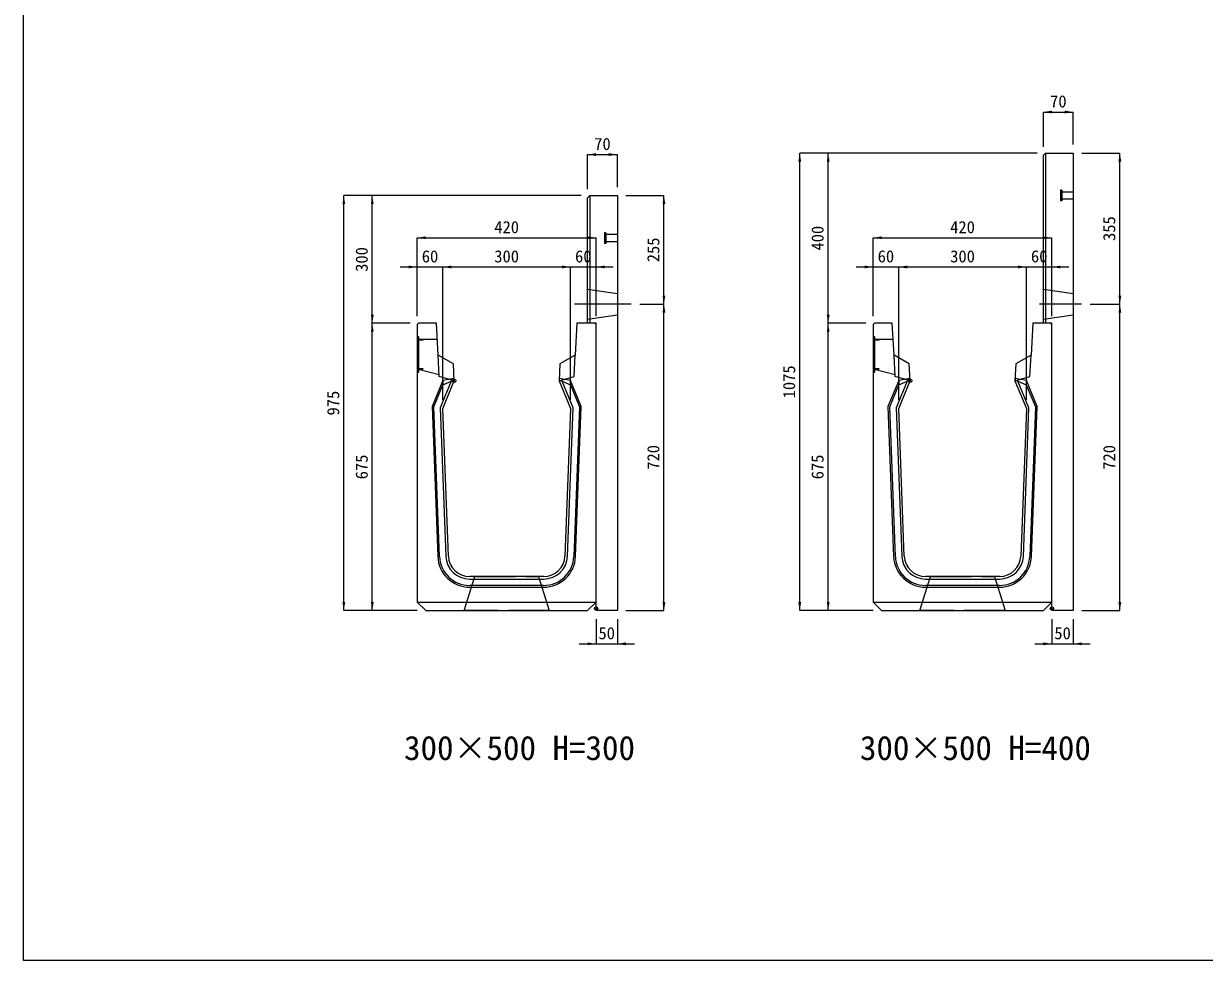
# Model space of a CAD drawing. Units: millimetres at full size; some dimension numbers follow another scale. Extents: x -7442 to 51876, y 9625 to 40052.
# Drawn here: x 6038 to 8812, y 31112 to 33313 of the extents above; entities that cross this region are included whole.
import ezdxf
from ezdxf.enums import TextEntityAlignment as Align

# ---------------------------------------------------------------- set-up
doc = ezdxf.new("R2010")
doc.units = ezdxf.units.MM
doc.header["$LTSCALE"] = 16
doc.header["$PDMODE"] = 32
doc.header["$PDSIZE"] = 8
for name, pattern in [('DASHED', [7.5, 6, -1.5]), ('USER1', [13.5, 7.5, -6]), ('USER2', [285.75, 190.5, -31.75, 31.75, -31.75])]:
    doc.linetypes.add(name, pattern=pattern)
doc.layers.add('0_2', color=7, linetype='Continuous')
for name, color, linetype, lineweight in [('HOLE', 7, 'DASHED', 9), ('KIJUN', 5, 'Continuous', 9), ('WWAY', 5, 'Continuous', 9), ('寸法線', 7, 'Continuous', 9), ('本体', 2, 'Continuous', 13), ('補助線', 8, 'Continuous', 9), ('ｲﾝｻｰﾄ', 3, 'USER1', 9)]:
    doc.layers.add(name, color=color, linetype=linetype, lineweight=lineweight)
doc.styles.add('ＭＳ ゴシック', font='')
doc.styles.get('ＭＳ ゴシック').set_extended_font_data('MS Gothic')

# ---------------------------------------------------------------- blocks, each defined once
blk = doc.blocks.new('filled_arrow')
at = {"color": 0, "linetype": 'Continuous', "lineweight": -2}
blk.add_solid([(7.5, 1.25), (0, 0), (7.5, -1.25)], dxfattribs=at)

msp = doc.modelspace()

# ---------------------------------------------------------------- linework, layer by layer
at = {"layer": 'HOLE'}
for points in [[(7097.77, 32014), (7247.77, 32014), (7272.77, 31934), (7072.77, 31934)], [(8168.54, 32014), (8318.54, 32014), (8343.54, 31934), (8143.54, 31934)]]:
    msp.add_lwpolyline(points, close=True, dxfattribs=at)
at = {"layer": 'KIJUN'}
for p, q in [((7022.89, 32474.46), (7023.02, 32464.34)), ((7042.78, 32472.8), (7049.77, 32474)), ((7302.77, 32472.8), (7295.77, 32474)), ((7322.65, 32474.46), (7322.52, 32464.34)), ((8093.66, 32474.46), (8093.79, 32464.34)), ((8113.55, 32472.8), (8120.54, 32474)), ((8373.54, 32472.8), (8366.54, 32474)), ((8393.42, 32474.46), (8393.29, 32464.34)), ((7016.73, 32410.09), (7029.95, 32061.88)), ((7035.94, 32062.11), (7022.77, 32409)), ((8087.5, 32410.09), (8100.72, 32061.88)), ((8106.72, 32062.11), (8093.54, 32409)), ((7259.63, 32014), (7085.91, 32014)), ((7085.91, 32008), (7259.63, 32008)), ((8330.4, 32014), (8156.68, 32014)), ((8156.68, 32008), (8330.4, 32008)), ((7259.63, 31993), (7085.91, 31993)), ((7085.91, 31989), (7259.63, 31989)), ((8330.4, 31993), (8156.68, 31993)), ((8156.68, 31989), (8330.4, 31989))]:
    msp.add_line(p, q, dxfattribs=at)
at = {"layer": 'KIJUN', "color": 7, "lineweight": 13}
for p, q in [((7259.63, 32014), (7085.91, 32014)), ((8330.4, 32014), (8156.68, 32014))]:
    msp.add_line(p, q, dxfattribs=at)
at = {"layer": 'KIJUN', "color": 7}
for p, q in [((6962.77, 31954), (7382.77, 31954)), ((8033.54, 31954), (8453.54, 31954))]:
    msp.add_line(p, q, dxfattribs=at)
at = {"layer": 'KIJUN', "color": 7, "lineweight": 13}
for points in [[(7047.77, 32514), (7011.77, 32534), (7007.77, 32609), (6965.77, 32609), (6962.77, 32606), (6962.77, 31954), (6982.77, 31934), (7362.77, 31934), (7382.77, 31954), (7382.77, 32606), (7379.77, 32609), (7337.77, 32609), (7333.77, 32534), (7297.77, 32514), (7295.77, 32474), (7322.77, 32409), (7309.6, 32062.11)], [(8118.54, 32514), (8082.54, 32534), (8078.54, 32609), (8036.54, 32609), (8033.54, 32606), (8033.54, 31954), (8053.54, 31934), (8433.54, 31934), (8453.54, 31954), (8453.54, 32606), (8450.54, 32609), (8408.54, 32609), (8404.54, 32534), (8368.54, 32514), (8366.54, 32474), (8393.54, 32409), (8380.37, 32062.11)], [(7035.94, 32062.11), (7022.77, 32409), (7049.77, 32474), (7047.77, 32514)], [(8106.72, 32062.11), (8093.54, 32409), (8120.54, 32474), (8118.54, 32514)]]:
    msp.add_lwpolyline(points, dxfattribs=at)
at = {"layer": 'KIJUN', "color": 7, "linetype": 'DASHED', "lineweight": 13}
for points in [[(7049.77, 32474), (7014.44, 32484), (7011.77, 32534)], [(7295.77, 32474), (7331.1, 32484), (7333.77, 32534)], [(8120.54, 32474), (8085.21, 32484), (8082.54, 32534)], [(8366.54, 32474), (8401.88, 32484), (8404.54, 32534)]]:
    msp.add_lwpolyline(points, dxfattribs=at)
at = {"layer": 'KIJUN'}
for points in [[(7022.77, 32409), (7049.77, 32474), (7049.52, 32479.03), (7022.89, 32474.46), (6997.58, 32413.53), (7010.96, 32061.16)], [(7334.58, 32061.16), (7347.96, 32413.53), (7322.65, 32474.46), (7296.02, 32479.03), (7295.77, 32474), (7322.77, 32409), (7309.6, 32062.11)], [(8093.54, 32409), (8120.54, 32474), (8120.29, 32479.03), (8093.66, 32474.46), (8068.35, 32413.53), (8081.73, 32061.16)], [(8405.35, 32061.16), (8418.73, 32413.53), (8393.42, 32474.46), (8366.79, 32479.03), (8366.54, 32474), (8393.54, 32409), (8380.37, 32062.11)], [(7014.96, 32061.31), (7001.61, 32412.81), (7023.07, 32464.47), (7042.78, 32472.8), (7016.73, 32410.09)], [(7315.59, 32061.88), (7328.82, 32410.09), (7302.77, 32472.8), (7322.52, 32464.34), (7343.93, 32412.81), (7330.58, 32061.31)], [(8085.73, 32061.31), (8072.38, 32412.81), (8093.84, 32464.47), (8113.55, 32472.8), (8087.5, 32410.09)], [(8386.36, 32061.88), (8399.59, 32410.09), (8373.54, 32472.8), (8393.29, 32464.34), (8414.7, 32412.81), (8401.35, 32061.31)]]:
    msp.add_lwpolyline(points, dxfattribs=at)
for centre, radius, start, end in [((7085.91, 32064), 75, 182.17474, 270), ((7085.91, 32064), 71, 182.17474, 270), ((7085.91, 32064), 56, 182.17474, 270), ((7085.91, 32064), 50, 182.17474, 270), ((7259.63, 32064), 50, 270, 357.82526), ((7259.63, 32064), 56, 270, 357.82526), ((7259.63, 32064), 71, 270, 357.82526), ((7259.63, 32064), 75, 270, 357.82526), ((8156.68, 32064), 75, 182.17474, 270), ((8156.68, 32064), 71, 182.17474, 270), ((8156.68, 32064), 56, 182.17474, 270), ((8156.68, 32064), 50, 182.17474, 270), ((8330.4, 32064), 50, 270, 357.82526), ((8330.4, 32064), 56, 270, 357.82526), ((8330.4, 32064), 71, 270, 357.82526), ((8330.4, 32064), 75, 270, 357.82526)]:
    msp.add_arc(centre, radius, start, end, dxfattribs=at)
at = {"layer": 'KIJUN', "color": 7, "lineweight": 13}
for centre, start, end in [((7085.91, 32064), 182.17474, 270), ((7259.63, 32064), 270, 357.82526), ((8156.68, 32064), 182.17474, 270), ((8330.4, 32064), 270, 357.82526)]:
    msp.add_arc(centre, 50, start, end, dxfattribs=at)
at = {"layer": 'KIJUN'}
for p in [(7049.77, 32474), (7049.77, 32474), (8120.54, 32474), (8120.54, 32474)]:
    msp.add_point(p, dxfattribs=at)
at = {"layer": 'WWAY', "color": 7, "linetype": 'DASHED', "lineweight": 13}
for points in [[(6962.77, 32579), (6965.97, 32577), (6965.97, 32495), (6962.77, 32493)], [(7009.8, 32571), (6965.97, 32571), (6965.97, 32577), (6962.77, 32579)], [(8033.54, 32579), (8036.74, 32577), (8036.74, 32495), (8033.54, 32493)], [(8080.57, 32571), (8036.74, 32571), (8036.74, 32577), (8033.54, 32579)], [(6962.77, 32493), (6965.97, 32495), (6965.97, 32501), (7014.17, 32489)], [(8033.54, 32493), (8036.74, 32495), (8036.74, 32501), (8084.94, 32489)]]:
    msp.add_lwpolyline(points, dxfattribs=at)
at = {"layer": 'WWAY'}
for points in [[(6963.97, 32576), (6965.97, 32576), (6965.97, 32496), (6963.97, 32496)], [(6965.97, 32571), (6975.97, 32571), (6975.97, 32569), (6965.97, 32569)], [(8034.74, 32576), (8036.74, 32576), (8036.74, 32496), (8034.74, 32496)], [(8036.74, 32571), (8046.74, 32571), (8046.74, 32569), (8036.74, 32569)], [(6965.97, 32503), (6975.97, 32503), (6975.97, 32501), (6965.97, 32501)], [(8036.74, 32503), (8046.74, 32503), (8046.74, 32501), (8036.74, 32501)]]:
    msp.add_lwpolyline(points, close=True, dxfattribs=at)
at = {"layer": '寸法線'}
for p, q in [((8433.54, 33105.44), (8503.54, 33105.44)), ((8433.54, 33024), (8433.54, 33105.44)), ((8503.54, 33029), (8503.54, 33105.44)), ((7362.77, 33005.44), (7432.77, 33005.44)), ((7362.77, 32924), (7362.77, 33005.44)), ((7432.77, 32929), (7432.77, 33005.44)), ((7861.07, 31934), (7861.07, 33009)), ((8418.54, 33009), (7861.07, 33009)), ((7927.96, 32609), (7927.96, 33009)), ((8418.54, 33009), (7927.96, 33009)), ((8523.54, 33009), (8612.97, 33009)), ((8612.97, 32654), (8612.97, 33009)), ((6790.3, 31934), (6790.3, 32909)), ((7347.77, 32909), (6790.3, 32909)), ((6857.19, 32609), (6857.19, 32909)), ((7347.77, 32909), (6857.19, 32909)), ((7452.77, 32909), (7542.2, 32909)), ((7542.2, 32654), (7542.2, 32909)), ((6962.77, 32810.01), (7382.77, 32810.01)), ((6962.77, 32626), (6962.77, 32810.01)), ((7382.77, 32626), (7382.77, 32810.01)), ((8033.54, 32810.01), (8453.54, 32810.01)), ((8033.54, 32626), (8033.54, 32810.01)), ((8453.54, 32626), (8453.54, 32810.01)), ((6922.77, 32741.33), (7062.77, 32741.33)), ((6962.77, 32626), (6962.77, 32741.33)), ((7022.77, 32741.33), (7322.77, 32741.33)), ((7022.77, 32429), (7022.77, 32741.33)), ((7022.77, 32429), (7022.77, 32741.33)), ((7282.77, 32741.33), (7422.77, 32741.33)), ((7322.77, 32429), (7322.77, 32741.33)), ((7322.77, 32429), (7322.77, 32741.33)), ((7382.77, 32626), (7382.77, 32741.33)), ((7993.54, 32741.33), (8133.54, 32741.33)), ((8033.54, 32626), (8033.54, 32741.33)), ((8093.54, 32741.33), (8393.54, 32741.33)), ((8093.54, 32429), (8093.54, 32741.33)), ((8093.54, 32429), (8093.54, 32741.33)), ((8353.54, 32741.33), (8493.54, 32741.33)), ((8393.54, 32429), (8393.54, 32741.33)), ((8393.54, 32429), (8393.54, 32741.33)), ((8453.54, 32626), (8453.54, 32741.33)), ((7485.4, 32654), (7542.2, 32654)), ((7485.4, 32654), (7542.2, 32654)), ((7542.2, 31934), (7542.2, 32654)), ((8542.93, 32654), (8612.97, 32654)), ((8542.93, 32654), (8612.97, 32654)), ((8612.97, 31934), (8612.97, 32654)), ((6857.19, 31934), (6857.19, 32609)), ((6945.77, 32609), (6857.19, 32609)), ((6945.77, 32609), (6857.19, 32609)), ((7927.96, 31934), (7927.96, 32609)), ((8016.54, 32609), (7927.96, 32609)), ((8016.54, 32609), (7927.96, 32609)), ((6962.77, 31934), (6790.3, 31934)), ((6962.77, 31934), (6857.19, 31934)), ((7452.77, 31934), (7542.2, 31934)), ((8033.54, 31934), (7861.07, 31934)), ((8033.54, 31934), (7927.96, 31934)), ((8523.54, 31934), (8612.97, 31934)), ((7382.77, 31914), (7382.77, 31855.88)), ((7432.77, 31914), (7432.77, 31855.88)), ((8453.54, 31914), (8453.54, 31855.88)), ((8503.54, 31914), (8503.54, 31855.88)), ((7342.77, 31855.88), (7472.77, 31855.88)), ((8413.54, 31855.88), (8543.54, 31855.88))]:
    msp.add_line(p, q, dxfattribs=at)
at = {"layer": '寸法線', "linetype": 'USER2'}
for p, q in [((7465.4, 32654), (7332.21, 32654)), ((8522.93, 32654), (8424.27, 32654))]:
    msp.add_line(p, q, dxfattribs=at)
at = {"layer": '本体', "color": 4, "lineweight": 5}
for p, q in [((8438.54, 33009), (8438.54, 32609)), ((7367.77, 32909), (7367.77, 32609))]:
    msp.add_line(p, q, dxfattribs=at)
at = {"layer": '本体', "linetype": 'USER1', "lineweight": 9}
for p, q in [((7362.77, 32689), (7432.77, 32679)), ((8433.54, 32689), (8503.54, 32679)), ((7362.77, 32619), (7432.77, 32629)), ((8433.54, 32619), (8503.54, 32629))]:
    msp.add_line(p, q, dxfattribs=at)
at = {"layer": '本体'}
for points in [[(8433.54, 33004), (8438.54, 33009), (8503.54, 33009), (8503.54, 31934), (8453.54, 31934), (8453.54, 32609), (8433.54, 32609)], [(7362.77, 32904), (7367.77, 32909), (7432.77, 32909), (7432.77, 31934), (7382.77, 31934), (7382.77, 32609), (7362.77, 32609)]]:
    msp.add_lwpolyline(points, close=True, dxfattribs=at)
at = {"layer": '補助線', "color": 1, "lineweight": 13}
msp.add_lwpolyline([(6038.24, 38440.37), (16694.11, 38440.37), (16694.11, 31112.1), (6038.24, 31112.1)], close=True, dxfattribs=at)
at = {"layer": '補助線'}
for p in [(7382.77, 31939), (8453.54, 31939)]:
    msp.add_point(p, dxfattribs=at)
at = {"layer": 'ｲﾝｻｰﾄ'}
for p, q in [((8473.54, 32921.5), (8473.54, 32896.5)), ((8476.54, 32921.5), (8473.54, 32921.5)), ((8476.54, 32921.5), (8476.54, 32896.5)), ((8476.54, 32896.5), (8473.54, 32896.5)), ((8503.54, 32917.5), (8476.54, 32917.5)), ((8503.54, 32900.5), (8476.54, 32900.5)), ((8503.54, 32917.5), (8503.54, 32900.5)), ((7402.77, 32821.5), (7402.77, 32796.5)), ((7405.77, 32821.5), (7402.77, 32821.5)), ((7405.77, 32821.5), (7405.77, 32796.5)), ((7432.77, 32817.5), (7405.77, 32817.5)), ((7432.77, 32817.5), (7432.77, 32800.5)), ((7405.77, 32796.5), (7402.77, 32796.5)), ((7432.77, 32800.5), (7405.77, 32800.5))]:
    msp.add_line(p, q, dxfattribs=at)

# ---------------------------------------------------------------- block references
at = {"layer": '寸法線', "xscale": 2.67, "yscale": 2.67}
for p in [(8433.54, 33105.44), (7362.77, 33005.44), (6962.77, 32810.01), (8033.54, 32810.01), (7022.77, 32741.33), (7022.77, 32741.33), (7382.77, 32741.33), (8093.54, 32741.33), (8093.54, 32741.33), (8453.54, 32741.33), (7432.77, 31855.88), (8503.54, 31855.88)]:
    msp.add_blockref('filled_arrow', p, dxfattribs=at)
for p, rotation in [((8503.54, 33105.44), 180), ((7432.77, 33005.44), 180), ((7861.07, 33009), 270), ((7927.96, 33009), 270), ((8612.97, 33009), 270), ((6790.3, 32909), 270), ((6857.19, 32909), 270), ((7542.2, 32909), 270), ((7382.77, 32810.01), 180), ((8453.54, 32810.01), 180), ((6962.77, 32741.33), 180), ((7322.77, 32741.33), 180), ((7322.77, 32741.33), 180), ((8033.54, 32741.33), 180), ((8393.54, 32741.33), 180), ((8393.54, 32741.33), 180), ((7542.2, 32654), 90), ((8612.97, 32654), 90), ((7542.2, 32654), 270), ((8612.97, 32654), 270), ((6857.19, 32609), 90), ((7927.96, 32609), 90), ((6857.19, 32609), 270), ((7927.96, 32609), 270), ((6790.3, 31934), 90), ((6857.19, 31934), 90), ((7542.2, 31934), 90), ((7861.07, 31934), 90), ((7927.96, 31934), 90), ((8612.97, 31934), 90), ((7382.77, 31855.88), 180), ((8453.54, 31855.88), 180)]:
    msp.add_blockref('filled_arrow', p, dxfattribs=dict(at, rotation=rotation))

# ---------------------------------------------------------------- texts
at = {"layer": '0_2', "style": 'ＭＳ ゴシック'}
for s, p in [('300×500 H=300', (6931.76, 31565.71)), ('300×500 H=400', (8002.53, 31565.71))]:
    msp.add_text(s, height=56.96, dxfattribs=at).set_placement(p, align=Align.BOTTOM_LEFT)
at = {"layer": '寸法線', "style": 'ＭＳ ゴシック'}
for s, p in [('70', (8468.54, 33130.44)), ('70', (7397.77, 33030.44)), ('420', (7172.77, 32835.01)), ('420', (8243.54, 32835.01)), ('60', (6992.77, 32766.33)), ('300', (7172.77, 32766.33)), ('60', (7352.77, 32766.33)), ('60', (8063.54, 32766.33)), ('300', (8243.54, 32766.33)), ('60', (8423.54, 32766.33)), ('50', (7407.77, 31880.88)), ('50', (8478.54, 31880.88))]:
    msp.add_text(s, height=28.48, dxfattribs=at).set_placement(p, align=Align.MIDDLE_CENTER)
for s, p in [('400', (7902.96, 32809)), ('355', (8587.97, 32831.5)), ('255', (7517.2, 32781.5)), ('300', (6832.19, 32759)), ('1075', (7836.07, 32471.5)), ('975', (6765.3, 32421.5)), ('720', (7517.2, 32294)), ('720', (8587.97, 32294)), ('675', (6832.19, 32271.5)), ('675', (7902.96, 32271.5))]:
    msp.add_text(s, height=28.48, rotation=90, dxfattribs=at).set_placement(p, align=Align.MIDDLE_CENTER)

doc.saveas('drawing.dxf')
